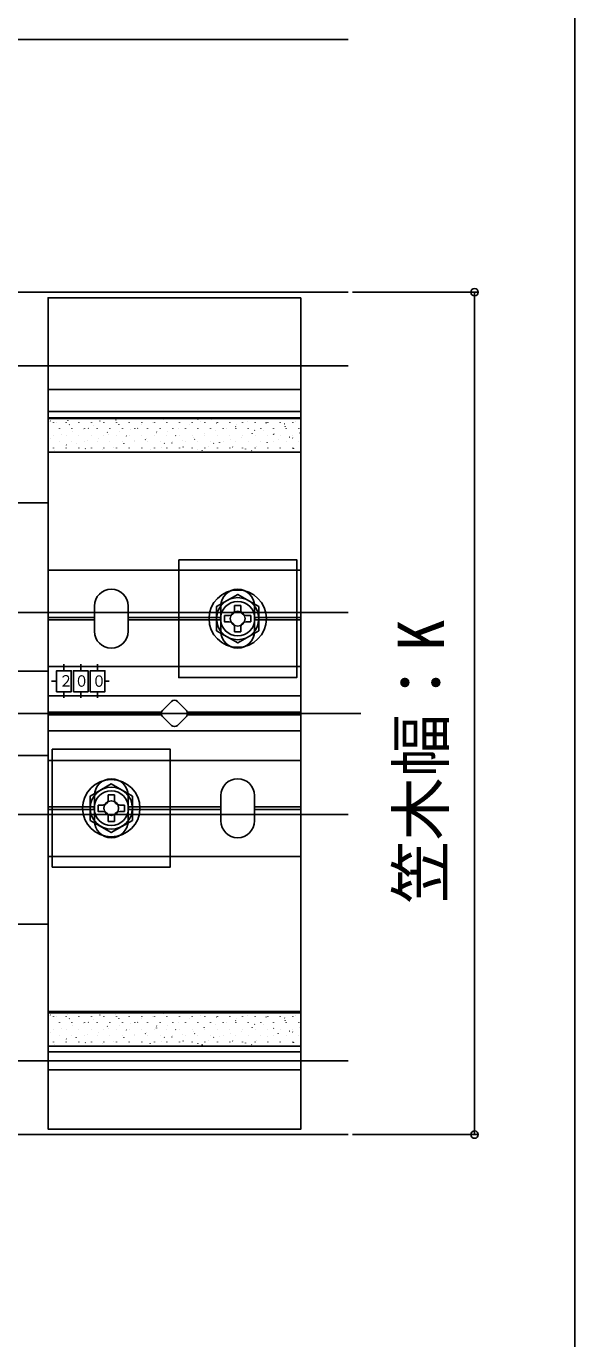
# Model space of a CAD drawing. Units: millimetres, scale not verified. Extents: x -875 to 875, y -1300 to 1293.
# Drawn here: x 744.8 to 875, y 741.9 to 1053.6 of the extents above; entities that cross this region are included whole.
import ezdxf
from ezdxf.enums import TextEntityAlignment as Align

# ---------------------------------------------------------------- set-up
doc = ezdxf.new("R2010")
doc.units = ezdxf.units.MM
doc.header["$LTSCALE"] = 8
for name, color, linetype in [('0-4_YKK_12', 2, 'Continuous'), ('0-5_YKK_13', 4, 'Continuous'), ('0-6_YKK_D', 6, 'Continuous'), ('0-7_YKK_ZWAK', 7, 'Continuous'), ('0-8_YSS_K', 3, 'Continuous')]:
    doc.layers.add(name, color=color, linetype=linetype)
doc.styles.add('ＭＳ ゴシック', font='')
doc.styles.get('ＭＳ ゴシック').set_extended_font_data('MS Gothic')

msp = doc.modelspace()

# ---------------------------------------------------------------- linework, layer by layer
at = {"layer": '0-4_YKK_12'}
for p, q in [((630.002, 990.4), (821.23, 990.4)), ((821.23, 914.4), (715.502, 914.4)), ((821.23, 866.4), (715.502, 866.4)), ((630.002, 790.4), (821.23, 790.4))]:
    msp.add_line(p, q, dxfattribs=at)
at = {"layer": '0-5_YKK_13'}
for p, q in [((750.002, 967.3), (810.002, 967.3)), ((750.002, 962.103), (810.002, 962.103)), ((750.002, 960.576), (810.002, 960.576)), ((750.002, 952.415), (750.002, 960.576)), ((750.002, 960.389), (810.002, 960.389)), ((750.577, 959.783), (750.522, 959.866)), ((754.713, 959.981), (754.71, 959.99)), ((762.307, 959.819), (762.252, 959.902)), ((766.05, 960.057), (766.047, 960.067)), ((777.387, 960.134), (777.383, 960.144)), ((785.562, 960.199), (785.507, 960.283)), ((788.723, 960.211), (788.72, 960.22)), ((797.291, 960.235), (797.236, 960.319)), ((800.06, 960.287), (800.057, 960.297)), ((808.768, 959.765), (808.765, 959.775)), ((751.301, 959.491), (751.301, 959.541)), ((752.085, 959.382), (752.081, 959.391)), ((752.676, 958.066), (752.676, 958.116)), ((754.291, 959.491), (754.291, 959.541)), ((755.08, 958.899), (755.025, 958.982)), ((755.666, 958.066), (755.666, 958.116)), ((755.685, 957.238), (755.682, 957.247)), ((757.281, 959.491), (757.281, 959.541)), ((758.314, 957.837), (758.31, 957.846)), ((758.656, 958.066), (758.656, 958.116)), ((759.584, 958.014), (759.528, 958.097)), ((760.271, 959.491), (760.271, 959.541)), ((760.809, 958.813), (760.806, 958.822)), ((761.646, 958.066), (761.646, 958.116)), ((763.261, 959.491), (763.261, 959.541)), ((763.421, 959.459), (763.418, 959.468)), ((764.087, 957.13), (764.032, 957.213)), ((764.409, 956.668), (764.406, 956.678)), ((764.636, 958.066), (764.636, 958.116)), ((766.251, 959.491), (766.251, 959.541)), ((766.81, 958.935), (766.755, 959.018)), ((767.022, 957.314), (767.018, 957.324)), ((767.626, 958.066), (767.626, 958.116)), ((769.241, 959.491), (769.241, 959.541)), ((769.65, 957.913), (769.647, 957.923)), ((770.616, 958.066), (770.616, 958.116)), ((771.313, 958.05), (771.258, 958.133)), ((772.146, 958.889), (772.142, 958.899)), ((772.231, 959.491), (772.231, 959.541)), ((773.606, 958.066), (773.606, 958.116)), ((774.758, 959.535), (774.755, 959.545)), ((775.221, 959.491), (775.221, 959.541)), ((775.746, 956.745), (775.743, 956.754)), ((775.816, 957.166), (775.761, 957.249)), ((776.596, 958.066), (776.596, 958.116)), ((778.211, 959.491), (778.211, 959.541)), ((778.358, 957.391), (778.355, 957.4)), ((779.586, 958.066), (779.586, 958.116)), ((780.987, 957.99), (780.984, 957.999)), ((781.201, 959.491), (781.201, 959.541)), ((782.576, 958.066), (782.576, 958.116)), ((783.482, 958.966), (783.479, 958.975)), ((784.191, 959.491), (784.191, 959.541)), ((785.566, 958.066), (785.566, 958.116)), ((786.095, 959.612), (786.091, 959.621)), ((787.083, 956.822), (787.079, 956.831)), ((787.181, 959.491), (787.181, 959.541)), ((788.556, 958.066), (788.556, 958.116)), ((789.695, 957.468), (789.692, 957.477)), ((790.065, 959.315), (790.01, 959.398)), ((790.171, 959.491), (790.171, 959.541)), ((791.546, 958.066), (791.546, 958.116)), ((792.324, 958.067), (792.32, 958.076)), ((793.161, 959.491), (793.161, 959.541)), ((794.568, 958.431), (794.513, 958.514)), ((794.536, 958.066), (794.536, 958.116)), ((794.819, 959.043), (794.816, 959.052)), ((796.151, 959.491), (796.151, 959.541)), ((797.431, 959.689), (797.428, 959.698)), ((797.526, 958.066), (797.526, 958.116)), ((798.419, 956.898), (798.416, 956.908)), ((799.071, 957.546), (799.016, 957.63)), ((799.141, 959.491), (799.141, 959.541)), ((800.516, 958.066), (800.516, 958.116)), ((801.032, 957.544), (801.028, 957.554)), ((801.795, 959.351), (801.739, 959.434)), ((802.131, 959.491), (802.131, 959.541)), ((803.506, 958.066), (803.506, 958.116)), ((803.575, 956.662), (803.519, 956.745)), ((803.66, 958.143), (803.657, 958.153)), ((805.121, 959.491), (805.121, 959.541)), ((806.156, 959.119), (806.152, 959.129)), ((806.298, 958.467), (806.243, 958.55)), ((806.496, 958.066), (806.496, 958.116)), ((808.111, 959.491), (808.111, 959.541)), ((809.486, 958.066), (809.486, 958.116)), ((809.756, 956.975), (809.753, 956.984)), ((750.577, 955.616), (750.574, 955.625)), ((751.301, 956.451), (751.301, 956.501)), ((752.676, 955.026), (752.676, 955.076)), ((753.073, 956.592), (753.069, 956.601)), ((754.341, 954.096), (754.286, 954.179)), ((754.291, 956.451), (754.291, 956.501)), ((755.666, 955.026), (755.666, 955.076)), ((756.673, 954.448), (756.67, 954.457)), ((757.281, 956.451), (757.281, 956.501)), ((758.656, 955.026), (758.656, 955.076)), ((759.285, 955.094), (759.282, 955.103)), ((760.271, 956.451), (760.271, 956.501)), ((761.646, 955.026), (761.646, 955.076)), ((761.914, 955.692), (761.911, 955.702)), ((763.261, 956.451), (763.261, 956.501)), ((764.636, 955.026), (764.636, 955.076)), ((765.514, 953.548), (765.511, 953.558)), ((766.251, 956.451), (766.251, 956.501)), ((767.626, 955.026), (767.626, 955.076)), ((768.01, 954.524), (768.006, 954.534)), ((768.59, 956.245), (768.535, 956.329)), ((769.241, 956.451), (769.241, 956.501)), ((770.616, 955.026), (770.616, 955.076)), ((770.622, 955.17), (770.618, 955.18)), ((772.231, 956.451), (772.231, 956.501)), ((773.093, 955.361), (773.038, 955.444)), ((773.251, 955.769), (773.247, 955.779)), ((773.606, 955.026), (773.606, 955.076)), ((775.221, 956.451), (775.221, 956.501)), ((776.596, 955.026), (776.596, 955.076)), ((776.851, 953.625), (776.848, 953.634)), ((777.596, 954.476), (777.541, 954.56)), ((778.211, 956.451), (778.211, 956.501)), ((779.346, 954.601), (779.343, 954.61)), ((779.586, 955.026), (779.586, 955.076)), ((780.32, 956.281), (780.264, 956.365)), ((781.201, 956.451), (781.201, 956.501)), ((781.958, 955.247), (781.955, 955.256)), ((782.1, 953.592), (782.044, 953.675)), ((782.576, 955.026), (782.576, 955.076)), ((784.191, 956.451), (784.191, 956.501)), ((784.587, 955.846), (784.584, 955.855)), ((784.823, 955.397), (784.768, 955.48)), ((785.566, 955.026), (785.566, 955.076)), ((787.181, 956.451), (787.181, 956.501)), ((788.188, 953.702), (788.184, 953.711)), ((788.556, 955.026), (788.556, 955.076)), ((789.326, 954.512), (789.271, 954.596)), ((790.171, 956.451), (790.171, 956.501)), ((790.683, 954.677), (790.68, 954.687)), ((791.546, 955.026), (791.546, 955.076)), ((793.161, 956.451), (793.161, 956.501)), ((793.295, 955.324), (793.292, 955.333)), ((793.829, 953.628), (793.774, 953.711)), ((794.536, 955.026), (794.536, 955.076)), ((795.924, 955.922), (795.921, 955.932)), ((796.151, 956.451), (796.151, 956.501)), ((797.526, 955.026), (797.526, 955.076)), ((799.141, 956.451), (799.141, 956.501)), ((799.524, 953.778), (799.521, 953.788)), ((800.516, 955.026), (800.516, 955.076)), ((802.02, 954.754), (802.016, 954.764)), ((802.131, 956.451), (802.131, 956.501)), ((803.506, 955.026), (803.506, 955.076)), ((804.632, 955.4), (804.628, 955.41)), ((805.121, 956.451), (805.121, 956.501)), ((806.496, 955.026), (806.496, 955.076)), ((807.261, 955.999), (807.257, 956.008)), ((808.078, 955.777), (808.023, 955.861)), ((808.111, 956.451), (808.111, 956.501)), ((809.486, 955.026), (809.486, 955.076)), ((751.301, 953.411), (751.301, 953.461)), ((751.549, 952.873), (751.545, 952.882)), ((754.178, 953.472), (754.174, 953.481)), ((754.291, 953.411), (754.291, 953.461)), ((757.281, 953.411), (757.281, 953.461)), ((758.845, 953.211), (758.79, 953.295)), ((760.271, 953.411), (760.271, 953.461)), ((762.885, 952.949), (762.882, 952.959)), ((763.261, 953.411), (763.261, 953.461)), ((766.251, 953.411), (766.251, 953.461)), ((769.241, 953.411), (769.241, 953.461)), ((772.231, 953.411), (772.231, 953.461)), ((774.222, 953.026), (774.219, 953.035)), ((775.221, 953.411), (775.221, 953.461)), ((778.211, 953.411), (778.211, 953.461)), ((781.201, 953.411), (781.201, 953.461)), ((782.947, 952.457), (782.943, 952.466)), ((784.191, 953.411), (784.191, 953.461)), ((785.559, 953.103), (785.555, 953.112)), ((786.603, 952.707), (786.548, 952.791)), ((787.181, 953.411), (787.181, 953.461)), ((790.171, 953.411), (790.171, 953.461)), ((793.161, 953.411), (793.161, 953.461)), ((794.283, 952.533), (794.28, 952.543)), ((796.151, 953.411), (796.151, 953.461)), ((796.895, 953.179), (796.892, 953.189)), ((798.332, 952.743), (798.277, 952.827)), ((799.141, 953.411), (799.141, 953.461)), ((802.131, 953.411), (802.131, 953.461)), ((805.121, 953.411), (805.121, 953.461)), ((805.62, 952.61), (805.616, 952.619)), ((808.111, 953.411), (808.111, 953.461)), ((808.232, 953.256), (808.229, 953.265)), ((750.002, 924.4), (810.002, 924.4)), ((750.002, 913.2), (761.002, 913.2)), ((761.002, 909.9), (761.002, 915.9)), ((769.002, 909.9), (769.002, 915.9)), ((769.002, 913.2), (791.002, 913.2)), ((791.002, 909.9), (791.002, 915.9)), ((793.002, 913.65), (791.852, 913.65)), ((795.752, 916.05), (794.252, 916.05)), ((794.252, 916.05), (794.252, 914.9)), ((795.752, 914.9), (795.752, 916.05)), ((798.152, 913.65), (797.002, 913.65)), ((798.152, 913.65), (798.152, 912.15)), ((799.002, 909.9), (799.002, 915.9)), ((799.002, 913.2), (810.002, 913.2)), ((750.002, 912.6), (761.002, 912.6)), ((769.002, 912.6), (791.002, 912.6)), ((794.252, 910.9), (794.252, 909.75)), ((795.752, 909.75), (795.752, 910.9)), ((797.002, 912.15), (798.152, 912.15)), ((799.002, 912.6), (810.002, 912.6)), ((794.252, 909.75), (795.752, 909.75)), ((750.002, 901.55), (810.002, 901.55)), ((753.752, 902.11), (753.752, 900.55)), ((757.752, 902.11), (757.752, 900.55)), ((761.752, 902.11), (761.752, 900.55)), ((752.002, 898.05), (750.831, 898.05)), ((764.537, 898.05), (763.502, 898.05)), ((750.002, 894.55), (810.002, 894.55)), ((753.752, 895.55), (753.752, 894.075)), ((757.752, 895.55), (757.752, 894.075)), ((761.752, 895.55), (761.752, 894.075)), ((777.173, 891.107), (779.295, 893.228)), ((780.709, 893.228), (782.83, 891.107)), ((776.927, 890.7), (750.002, 890.7)), ((750.002, 890.1), (776.927, 890.1)), ((779.295, 887.572), (777.173, 889.693)), ((782.83, 889.693), (780.709, 887.572)), ((810.002, 890.7), (783.077, 890.7)), ((783.077, 890.1), (810.002, 890.1)), ((750.002, 886.25), (810.002, 886.25)), ((750.002, 879.25), (810.002, 879.25)), ((761.002, 870.9), (761.002, 864.9)), ((765.752, 871.05), (764.252, 871.05)), ((764.252, 871.05), (764.252, 869.9)), ((765.752, 869.9), (765.752, 871.05)), ((769.002, 870.9), (769.002, 864.9)), ((791.002, 870.9), (791.002, 864.9)), ((799.002, 870.9), (799.002, 864.9)), ((750.002, 868.2), (761.002, 868.2)), ((750.002, 867.6), (761.002, 867.6)), ((763.002, 868.65), (761.852, 868.65)), ((768.152, 868.65), (767.002, 868.65)), ((767.002, 867.15), (768.152, 867.15)), ((768.152, 868.65), (768.152, 867.15)), ((769.002, 868.2), (791.002, 868.2)), ((769.002, 867.6), (791.002, 867.6)), ((799.002, 868.2), (810.002, 868.2)), ((799.002, 867.6), (810.002, 867.6)), ((764.252, 865.9), (764.252, 864.75)), ((764.252, 864.75), (765.752, 864.75)), ((765.752, 864.75), (765.752, 865.9)), ((750.002, 856.4), (810.002, 856.4)), ((750.002, 811.382), (750.002, 819.602)), ((750.002, 819.602), (810.002, 819.602)), ((750.002, 819.354), (810.002, 819.354)), ((750.577, 818.749), (750.522, 818.833)), ((751.301, 818.458), (751.301, 818.508)), ((752.085, 818.348), (752.081, 818.358)), ((752.676, 817.033), (752.676, 817.083)), ((754.291, 818.458), (754.291, 818.508)), ((754.713, 818.947), (754.71, 818.957)), ((755.08, 817.865), (755.025, 817.948)), ((755.666, 817.033), (755.666, 817.083)), ((757.281, 818.458), (757.281, 818.508)), ((758.314, 816.803), (758.31, 816.812)), ((758.656, 817.033), (758.656, 817.083)), ((759.584, 816.981), (759.528, 817.064)), ((760.271, 818.458), (760.271, 818.508)), ((760.809, 817.779), (760.806, 817.788)), ((761.646, 817.033), (761.646, 817.083)), ((762.307, 818.785), (762.252, 818.869)), ((763.261, 818.458), (763.261, 818.508)), ((763.421, 818.425), (763.418, 818.434)), ((764.636, 817.033), (764.636, 817.083)), ((766.05, 819.024), (766.047, 819.033)), ((766.251, 818.458), (766.251, 818.508)), ((766.81, 817.901), (766.755, 817.984)), ((767.626, 817.033), (767.626, 817.083)), ((769.241, 818.458), (769.241, 818.508)), ((769.65, 816.88), (769.647, 816.889)), ((770.616, 817.033), (770.616, 817.083)), ((771.313, 817.016), (771.258, 817.1)), ((772.146, 817.856), (772.142, 817.865)), ((772.231, 818.458), (772.231, 818.508)), ((773.606, 817.033), (773.606, 817.083)), ((774.758, 818.502), (774.755, 818.511)), ((775.221, 818.458), (775.221, 818.508)), ((776.596, 817.033), (776.596, 817.083)), ((777.387, 819.101), (777.383, 819.11)), ((778.211, 818.458), (778.211, 818.508)), ((779.586, 817.033), (779.586, 817.083)), ((780.987, 816.956), (780.984, 816.966)), ((781.201, 818.458), (781.201, 818.508)), ((782.576, 817.033), (782.576, 817.083)), ((783.482, 817.932), (783.479, 817.942)), ((784.191, 818.458), (784.191, 818.508)), ((785.562, 819.166), (785.507, 819.249)), ((785.566, 817.033), (785.566, 817.083)), ((786.095, 818.578), (786.091, 818.588)), ((787.181, 818.458), (787.181, 818.508)), ((788.556, 817.033), (788.556, 817.083)), ((788.723, 819.177), (788.72, 819.187)), ((789.695, 816.434), (789.692, 816.444)), ((790.065, 818.281), (790.01, 818.365)), ((790.171, 818.458), (790.171, 818.508)), ((791.546, 817.033), (791.546, 817.083)), ((792.324, 817.033), (792.32, 817.042)), ((793.161, 818.458), (793.161, 818.508)), ((794.568, 817.397), (794.513, 817.48)), ((794.536, 817.033), (794.536, 817.083)), ((794.819, 818.009), (794.816, 818.018)), ((796.151, 818.458), (796.151, 818.508)), ((797.291, 819.202), (797.236, 819.285)), ((797.431, 818.655), (797.428, 818.664)), ((797.526, 817.033), (797.526, 817.083)), ((799.071, 816.513), (799.016, 816.596)), ((799.141, 818.458), (799.141, 818.508)), ((800.06, 819.254), (800.057, 819.263)), ((800.516, 817.033), (800.516, 817.083)), ((801.032, 816.511), (801.028, 816.52)), ((801.795, 818.317), (801.739, 818.401)), ((802.131, 818.458), (802.131, 818.508)), ((803.506, 817.033), (803.506, 817.083)), ((803.66, 817.11), (803.657, 817.119)), ((805.121, 818.458), (805.121, 818.508)), ((806.156, 818.086), (806.152, 818.095)), ((806.298, 817.433), (806.243, 817.516)), ((806.496, 817.033), (806.496, 817.083)), ((808.111, 818.458), (808.111, 818.508)), ((808.768, 818.732), (808.765, 818.741)), ((809.486, 817.033), (809.486, 817.083)), ((750.577, 814.582), (750.574, 814.592)), ((751.301, 815.418), (751.301, 815.468)), ((752.676, 813.993), (752.676, 814.043)), ((753.073, 815.558), (753.069, 815.568)), ((754.291, 815.418), (754.291, 815.468)), ((755.666, 813.993), (755.666, 814.043)), ((755.685, 816.204), (755.682, 816.214)), ((756.673, 813.414), (756.67, 813.423)), ((757.281, 815.418), (757.281, 815.468)), ((758.656, 813.993), (758.656, 814.043)), ((759.285, 814.06), (759.282, 814.069)), ((760.271, 815.418), (760.271, 815.468)), ((761.646, 813.993), (761.646, 814.043)), ((761.914, 814.659), (761.911, 814.668)), ((763.261, 815.418), (763.261, 815.468)), ((764.087, 816.096), (764.032, 816.179)), ((764.409, 815.635), (764.406, 815.644)), ((764.636, 813.993), (764.636, 814.043)), ((766.251, 815.418), (766.251, 815.468)), ((767.022, 816.281), (767.018, 816.29)), ((767.626, 813.993), (767.626, 814.043)), ((768.01, 813.491), (768.006, 813.5)), ((768.59, 815.212), (768.535, 815.295)), ((769.241, 815.418), (769.241, 815.468)), ((770.616, 813.993), (770.616, 814.043)), ((770.622, 814.137), (770.618, 814.146)), ((772.231, 815.418), (772.231, 815.468)), ((773.093, 814.327), (773.038, 814.411)), ((773.251, 814.736), (773.247, 814.745)), ((773.606, 813.993), (773.606, 814.043)), ((775.221, 815.418), (775.221, 815.468)), ((775.746, 815.711), (775.743, 815.721)), ((775.816, 816.132), (775.761, 816.215)), ((776.596, 813.993), (776.596, 814.043)), ((777.596, 813.443), (777.541, 813.526)), ((778.211, 815.418), (778.211, 815.468)), ((778.358, 816.357), (778.355, 816.367)), ((779.346, 813.567), (779.343, 813.577)), ((779.586, 813.993), (779.586, 814.043)), ((780.32, 815.248), (780.264, 815.331)), ((781.201, 815.418), (781.201, 815.468)), ((781.958, 814.213), (781.955, 814.223)), ((782.576, 813.993), (782.576, 814.043)), ((784.191, 815.418), (784.191, 815.468)), ((784.587, 814.812), (784.584, 814.822)), ((784.823, 814.363), (784.768, 814.447)), ((785.566, 813.993), (785.566, 814.043)), ((787.083, 815.788), (787.079, 815.798)), ((787.181, 815.418), (787.181, 815.468)), ((788.556, 813.993), (788.556, 814.043)), ((789.326, 813.479), (789.271, 813.562)), ((790.171, 815.418), (790.171, 815.468)), ((790.683, 813.644), (790.68, 813.653)), ((791.546, 813.993), (791.546, 814.043)), ((793.161, 815.418), (793.161, 815.468)), ((793.295, 814.29), (793.292, 814.299)), ((794.536, 813.993), (794.536, 814.043)), ((795.924, 814.889), (795.921, 814.898)), ((796.151, 815.418), (796.151, 815.468)), ((797.526, 813.993), (797.526, 814.043)), ((798.419, 815.865), (798.416, 815.874)), ((799.141, 815.418), (799.141, 815.468)), ((800.516, 813.993), (800.516, 814.043)), ((802.02, 813.721), (802.016, 813.73)), ((802.131, 815.418), (802.131, 815.468)), ((803.506, 813.993), (803.506, 814.043)), ((803.575, 815.628), (803.519, 815.712)), ((804.632, 814.367), (804.628, 814.376)), ((805.121, 815.418), (805.121, 815.468)), ((806.496, 813.993), (806.496, 814.043)), ((807.261, 814.965), (807.257, 814.975)), ((808.078, 814.744), (808.023, 814.827)), ((808.111, 815.418), (808.111, 815.468)), ((809.486, 813.993), (809.486, 814.043)), ((809.756, 815.941), (809.753, 815.951)), ((751.301, 812.378), (751.301, 812.428)), ((751.549, 811.839), (751.545, 811.849)), ((754.178, 812.438), (754.174, 812.447)), ((754.341, 813.062), (754.286, 813.146)), ((754.291, 812.378), (754.291, 812.428)), ((757.281, 812.378), (757.281, 812.428)), ((758.845, 812.178), (758.79, 812.261)), ((760.271, 812.378), (760.271, 812.428)), ((762.885, 811.916), (762.882, 811.925)), ((763.261, 812.378), (763.261, 812.428)), ((765.514, 812.515), (765.511, 812.524)), ((766.251, 812.378), (766.251, 812.428)), ((769.241, 812.378), (769.241, 812.428)), ((772.231, 812.378), (772.231, 812.428)), ((774.222, 811.992), (774.219, 812.002)), ((775.221, 812.378), (775.221, 812.428)), ((776.851, 812.591), (776.848, 812.601)), ((778.211, 812.378), (778.211, 812.428)), ((781.201, 812.378), (781.201, 812.428)), ((782.1, 812.558), (782.044, 812.642)), ((782.947, 811.423), (782.943, 811.432)), ((784.191, 812.378), (784.191, 812.428)), ((785.559, 812.069), (785.555, 812.079)), ((786.603, 811.674), (786.548, 811.757)), ((787.181, 812.378), (787.181, 812.428)), ((788.188, 812.668), (788.184, 812.677)), ((790.171, 812.378), (790.171, 812.428)), ((793.161, 812.378), (793.161, 812.428)), ((793.829, 812.594), (793.774, 812.678)), ((794.283, 811.5), (794.28, 811.509)), ((796.151, 812.378), (796.151, 812.428)), ((796.895, 812.146), (796.892, 812.155)), ((798.332, 811.71), (798.277, 811.793)), ((799.141, 812.378), (799.141, 812.428)), ((799.524, 812.745), (799.521, 812.754)), ((802.131, 812.378), (802.131, 812.428)), ((805.121, 812.378), (805.121, 812.428)), ((805.62, 811.576), (805.616, 811.586)), ((808.111, 812.378), (808.111, 812.428)), ((808.232, 812.222), (808.229, 812.232)), ((750.002, 810.076), (810.002, 810.076)), ((750.002, 805.8), (810.002, 805.8))]:
    msp.add_line(p, q, dxfattribs=at)
for points in [[(810.002, 989.1), (810.002, 791.7), (750.002, 791.7), (750.002, 989.1)], [(750.002, 940.4), (750.002, 900.4), (710.002, 900.4), (710.002, 940.4)], [(781.002, 926.9), (781.002, 898.9), (809.002, 898.9), (809.002, 926.9)], [(800.002, 915.787), (795.002, 918.674), (790.002, 915.787), (790.002, 910.013), (795.002, 907.126), (800.002, 910.013)], [(752.002, 895.55), (755.502, 895.55), (755.502, 900.55), (752.002, 900.55)], [(756.002, 895.55), (759.502, 895.55), (759.502, 900.55), (756.002, 900.55)], [(760.002, 895.55), (763.502, 895.55), (763.502, 900.55), (760.002, 900.55)], [(751.002, 881.9), (751.002, 853.9), (779.002, 853.9), (779.002, 881.9)], [(750.002, 880.4), (750.002, 840.4), (710.002, 840.4), (710.002, 880.4)], [(770.002, 870.787), (765.002, 873.674), (760.002, 870.787), (760.002, 865.013), (765.002, 862.126), (770.002, 865.013)]]:
    msp.add_lwpolyline(points, close=True, dxfattribs=at)
for points in [[(810.002, 960.576), (810.002, 952.415), (750.002, 952.415)], [(791.852, 913.65), (791.852, 912.15), (793.002, 912.15)], [(761.852, 868.65), (761.852, 867.15), (763.002, 867.15)], [(810.002, 819.602), (810.002, 811.382), (750.002, 811.382)]]:
    msp.add_lwpolyline(points, dxfattribs=at)
for centre, radius in [((795.002, 912.9), 6.8), ((795.002, 912.9), 5), ((795.002, 912.9), 4.1), ((795.002, 912.9), 1.75), ((765.002, 867.9), 6.8), ((765.002, 867.9), 5), ((765.002, 867.9), 4.1), ((765.002, 867.9), 1.75)]:
    msp.add_circle(centre, radius, dxfattribs=at)
for centre, radius, start, end in [((765.002, 915.9), 4, 0, 180), ((795.002, 915.9), 4, 0, 180), ((793.002, 914.9), 1.25, 270, 0), ((797.002, 914.9), 1.25, 180, 270), ((793.002, 910.9), 1.25, 0, 90), ((797.002, 910.9), 1.25, 90, 180), ((765.002, 909.9), 4, 180, 0), ((795.002, 909.9), 4, 180, 0), ((780.002, 892.521), 1, 45, 135), ((777.881, 890.4), 1, 135, 225), ((782.123, 890.4), 1, 315, 45), ((780.002, 888.279), 1, 225, 315), ((765.002, 870.9), 4, 0, 180), ((795.002, 870.9), 4, 0, 180), ((763.002, 869.9), 1.25, 270, 0), ((767.002, 869.9), 1.25, 180, 270), ((763.002, 865.9), 1.25, 0, 90), ((767.002, 865.9), 1.25, 90, 180), ((765.002, 864.9), 4, 180, 0), ((795.002, 864.9), 4, 180, 0)]:
    msp.add_arc(centre, radius, start, end, dxfattribs=at)
at = {"layer": '0-6_YKK_D'}
for p, q in [((700.002, 1050.4), (821.23, 1050.4)), ((822.23, 990.4), (852.23, 990.4)), ((851.23, 790.4), (851.23, 990.4)), ((822.23, 790.4), (852.23, 790.4))]:
    msp.add_line(p, q, dxfattribs=at)
for centre in [(851.23, 990.4), (851.23, 790.4)]:
    msp.add_circle(centre, 0.875, dxfattribs=at)
at = {"layer": '0-7_YKK_ZWAK'}
msp.add_lwpolyline([(-875, -1299.6), (875, -1299.6), (875, 1250.4)], dxfattribs=at)
at = {"layer": '0-8_YSS_K'}
for p, q in [((630.002, 972.9), (821.23, 972.9)), ((630.002, 890.4), (824.23, 890.4)), ((630.002, 807.9), (821.23, 807.9))]:
    msp.add_line(p, q, dxfattribs=at)

# ---------------------------------------------------------------- texts
at = {"layer": '0-5_YKK_13', "style": 'ＭＳ ゴシック', "width": 0.9}
for s, p in [('２', (752.596, 895.968)), ('０', (756.285, 895.928)), ('０', (760.421, 895.91))]:
    msp.add_text(s, height=2.711, dxfattribs=at).set_placement(p, align=Align.BOTTOM_LEFT)
at = {"layer": '0-6_YKK_D', "style": 'ＭＳ ゴシック'}
msp.add_text('笠木幅：K', height=11, rotation=90, dxfattribs=at).set_placement((847.27, 845.23), align=Align.BOTTOM_LEFT)

doc.saveas('drawing.dxf')
